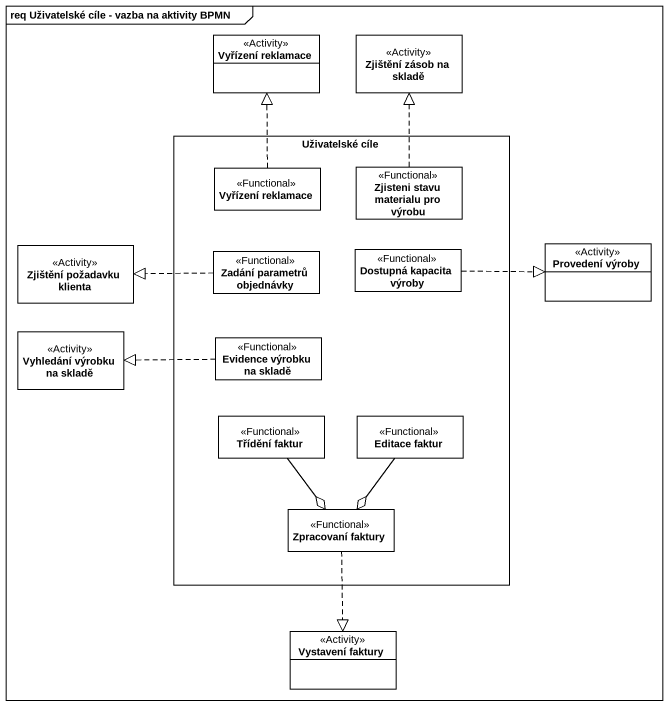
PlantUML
@startuml
mainframe req Uživatelské cíle - vazba na aktivity BPMN
hide circle
hide empty members
class "Vyřízení reklamace" as Vyřízení_reklamace <<Activity>>
class "Zjištění zásob na skladě" as Zjištění_zásob_na_skladě <<Activity>>
rectangle "Uživatelské cíle" as Uživatelské_cíle {
  class "Vyřízení reklamace" as Vyřízení_reklamace_2 <<Functional>>
  class "Zjisteni stavu materialu pro výrobu" as Zjisteni_stavu_materialu <<Functional>>
  class "Zadání parametrů objednávky" as Zadání_parametrů_objednávky <<Functional>>
  class "Dostupná kapacita výroby" as Dostupná_kapacita_výroby <<Functional>>
  class "Evidence výrobku na skladě" as Evidence_výrobku_na_skladě <<Functional>>
  class "Třídění faktur" as Třídění_faktur <<Functional>>
  class "Editace faktur" as Editace_faktur <<Functional>>
  class "Zpracovaní faktury" as Zpracovaní_faktury <<Functional>>
}
class "Zjištění požadavku klienta" as Zjištění_požadavku_klienta <<Activity>>
class "Provedení výroby" as Provedení_výroby <<Activity>>
class "Vyhledání výrobku na skladě" as Vyhledání_výrobku_na_skladě <<Activity>>
class "Vystavení faktury" as Vystavení_faktury <<Activity>>
Vyřízení_reklamace_2 .up.|> Vyřízení_reklamace
Zjisteni_stavu_materialu .up.|> Zjištění_zásob_na_skladě
Zadání_parametrů_objednávky .left.|> Zjištění_požadavku_klienta
Dostupná_kapacita_výroby .right.|> Provedení_výroby
Evidence_výrobku_na_skladě .left.|> Vyhledání_výrobku_na_skladě
Třídění_faktur --o Zpracovaní_faktury
Editace_faktur --o Zpracovaní_faktury
Zpracovaní_faktury ..|> Vystavení_faktury
@enduml
